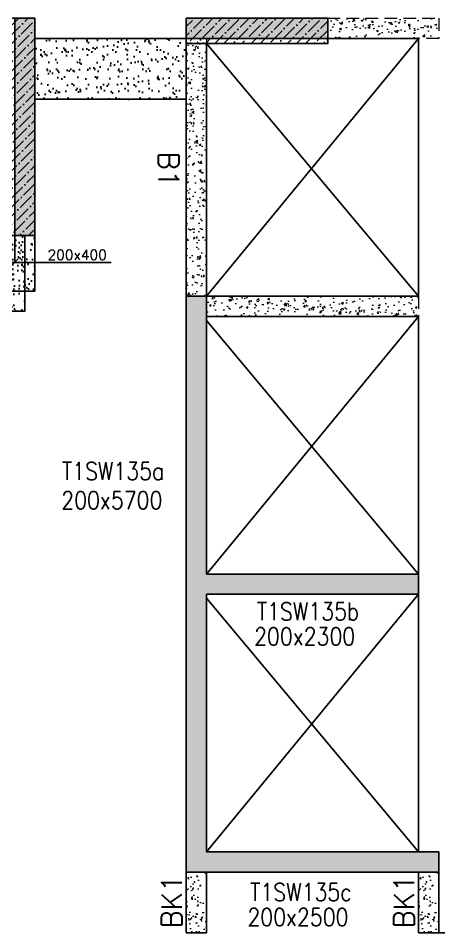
# Model space of a CAD drawing. Header units: millimetres. Extents: x 1078357 to 2594950, y -4969473 to -4636555.
# Drawn here: x 1170914 to 1175078, y -4673991 to -4664941 of the extents above; entities that cross this region are included whole.
import ezdxf

# ---------------------------------------------------------------- set-up
doc = ezdxf.new("R2010")
doc.units = ezdxf.units.MM
doc.header["$PDMODE"] = 35
for name, pattern in [('CONTINOUS', [0]), ('HIDDEN', [0.375, 0.25, -0.125]), ('New Retail block$0$CONTINOUS', [0])]:
    doc.linetypes.add(name, pattern=pattern)
doc.layers.get('0').update_dxf_attribs({"lineweight": 0})
doc.layers.get('Defpoints').update_dxf_attribs({"lineweight": 0})
for name, color, linetype in [('B-200x650', 241, 'HIDDEN'), ('S-COLUMN_SHEAR WALL', 1, 'Continuous'), ('S-CUT OUT', 3, 'Continuous'), ('S-PROJECTION', 54, 'New Retail block$0$CONTINOUS'), ('UP TO GFRS', 1, 'Continuous')]:
    doc.layers.add(name, color=color, linetype=linetype)
for name, color, linetype, lineweight in [('COL. NO.', 30, 'Continuous', 25), ('COL. SIZE', 7, 'Continuous', 25), ('DIM', 9, 'Continuous', 25), ('HATCH', 8, 'Continuous', 30), ('S-NON STR RCC WALL', 8, 'Continuous', 0)]:
    doc.layers.add(name, color=color, linetype=linetype, lineweight=lineweight)
doc.styles.add('Roman', font='romans')
doc.styles.add('ROMANS', font='romans.shx', dxfattribs={"width": 0.85})
doc.dimstyles.new('HARESH', dxfattribs={"dimtxt": 150, "dimasz": 75, "dimexe": 0, "dimexo": 0, "dimgap": 25, "dimtad": 1, "dimdec": 0, "dimdsep": 46, "dimtxsty": 'Roman', "dimblk": 'OBLIQUE', "dimcen": 225, "dimdle": 25, "dimclrd": 2, "dimclre": 2, "dimclrt": 7, "dimadec": 8, "dimazin": 1, "dimtfac": 1, "dimtdec": 0, "dimtmove": 0, "dimatfit": 0, "dimfxl": 1, "dimlwd": -1, "dimlwe": -1, "dimarcsym": 0})

# ---------------------------------------------------------------- blocks, each defined once
blk = doc.blocks.new('_Oblique')
at = {"color": 0, "linetype": 'ByBlock', "lineweight": -2}
blk.add_line((-0.5, -0.5), (0.5, 0.5), dxfattribs=at)
blk = doc.blocks.new('*D1628')
at = {"layer": 'Defpoints', "color": 0, "ltscale": 700, "transparency": 16777216}
for p in [(1170428.5, -4667091.2, 0), (1170878.5, -4667091.2, 0), (1170878.5, -4667357.2)]:
    blk.add_point(p, dxfattribs=at)
at = {"layer": 'DIM', "color": 2, "ltscale": 700, "transparency": 16777216}
for p, q in [((1170428.5, -4667091.2), (1170428.5, -4667357.2)), ((1170878.5, -4667091.2), (1170878.5, -4667357.2)), ((1170428.5, -4667357.2), (1170353.5, -4667357.2)), ((1170428.5, -4667357.2), (1170878.5, -4667357.2)), ((1170428.5, -4667357.2), (1170878.5, -4667357.2)), ((1170878.5, -4667357.2), (1170953.5, -4667357.2)), ((1171834.8, -4667357.2), (1170878.5, -4667357.2))]:
    blk.add_line(p, q, dxfattribs=at)
at = {"layer": 'DIM', "color": 2, "ltscale": 700, "transparency": 16777216, "xscale": 75, "yscale": 75, "zscale": 75}
blk.add_blockref('_Oblique', (1170428.5, -4667357.2), dxfattribs=at)
at = {"layer": 'DIM', "color": 2, "ltscale": 700, "transparency": 16777216, "xscale": 75, "yscale": 75, "zscale": 75, "rotation": 180}
blk.add_blockref('_Oblique', (1170878.5, -4667357.2), dxfattribs=at)
at = {"layer": 'DIM', "color": 7, "ltscale": 700, "transparency": 16777216, "insert": (1171497.9, -4667282.2), "char_height": 150, "attachment_point": 5, "style": 'Roman'}
blk.add_mtext('{\\H0.666667x;200x400}', dxfattribs=at)

msp = doc.modelspace()

# ---------------------------------------------------------------- hatches: boundary and pattern name
at = {"layer": 'HATCH'}
h = msp.add_hatch(dxfattribs=at)
h.set_pattern_fill('AR-SAND', color=8, scale=3, angle=179.97015)
h.set_pattern_definition([(37.4701541, (-2871104.9, 14017548.18), (-4.72361136, 146.8264517), [0, -115.824, 0, -129.54, 0, -123.825]), (7.4701541, (-2871104.9, 14017548.18), (134.9689868, 214.9772528), [0, -62.484, 0, -104.394, 0, -40.005]), (327.4701541, (-2871198.63, 14017548.23), (237.2979035, 0.3075449), [0, -38.1, 0, -137.16, 0, -179.07]), (317.4701541, (-2871198.63, 14017548.23), (229.1017424, 66.759465), [0, -19.05, 0, -89.916, 0, -102.87])])
h.paths.add_polyline_path([(1172578.3, -4665141.1), (1171078.4, -4665141.1), (1171078.4, -4665741.3), (1172578.3, -4665741.3)])
h = msp.add_hatch(dxfattribs=at)
h.set_pattern_fill('AR-SAND', color=8, scale=3, angle=179.97015)
h.set_pattern_definition([(37.4701541, (-2883454.93, 14015648.23), (-4.72361136, 146.8264517), [0, -115.824, 0, -129.54, 0, -123.825]), (7.4701541, (-2883454.93, 14015648.23), (134.9689868, 214.9772528), [0, -62.484, 0, -104.394, 0, -40.005]), (327.4701541, (-2883548.66, 14015648.28), (237.2979035, 0.3075449), [0, -38.1, 0, -137.16, 0, -179.07]), (317.4701541, (-2883548.66, 14015648.28), (229.1017424, 66.759465), [0, -19.05, 0, -89.916, 0, -102.87])])
h.paths.add_polyline_path([(1171078.3, -4667091.2), (1169753.3, -4667091.2), (1169753.3, -4667641.2), (1171078.3, -4667641.2)])
h = msp.add_hatch(dxfattribs=at)
h.set_pattern_fill('AR-SAND', color=8, scale=3, angle=179.97015)
h.set_pattern_definition([(37.4701541, (-2883454.59, 14015598.24), (-4.72361136, 146.8264517), [0, -115.824, 0, -129.54, 0, -123.825]), (7.4701541, (-2883454.59, 14015598.24), (134.9689868, 214.9772528), [0, -62.484, 0, -104.394, 0, -40.005]), (327.4701541, (-2883548.32, 14015598.29), (237.2979035, 0.3075449), [0, -38.1, 0, -137.16, 0, -179.07]), (317.4701541, (-2883548.32, 14015598.3), (229.1017424, 66.759465), [0, -19.05, 0, -89.916, 0, -102.87])])
h.paths.add_polyline_path([(1170978.4, -4667091.1), (1169753.7, -4667091.1), (1169753.7, -4667841.1), (1170978.4, -4667841.1)])
at = {"layer": 'S-COLUMN_SHEAR WALL', "lineweight": 25}
h = msp.add_hatch(color=1, dxfattribs=at)
h.dxf.hatch_style = 1
h.paths.add_polyline_path([(1170878.5, -4667091.3), (1171078.5, -4667091.3), (1171078.5, -4664941.3), (1170878.5, -4664941.3)])
h = msp.add_hatch(color=1, dxfattribs=at)
h.dxf.hatch_style = 1
h.paths.add_polyline_path([(1173978.5, -4664941.3), (1173978.5, -4665141.3), (1172578.5, -4665141.3), (1172578.5, -4664941.3)])
h = msp.add_hatch(color=1, dxfattribs=at)
h.dxf.hatch_style = 1
h.paths.add_polyline_path([(1174878.6, -4670441.3), (1174878.6, -4670641.3), (1172778.5, -4670641.3), (1172778.5, -4673191.3), (1175078.5, -4673191.3), (1175078.5, -4673391.3), (1172578.5, -4673391.3), (1172578.5, -4667691.3), (1172778.5, -4667691.3), (1172778.5, -4670441.3)])
at = {"layer": 'S-NON STR RCC WALL', "linetype": 'HIDDEN', "ltscale": 500}
h = msp.add_hatch(dxfattribs=at)
h.set_pattern_fill('AR-CONC', color=256, angle=180)
h.set_pattern_definition([(50, (43105.5, 16226.25), (182.184669, -15.9390855), [19.05, -209.55]), (355, (43105.5, 16226.25), (-35.2434214, 191.056845), [15.24, -167.640584]), (100.4514447, (43120.68, 16224.93), (146.941247, 175.117752), [16.190009, -178.0902446]), (46.1842, (43105.5, 16277.05), (271.079041, -42.042328), [28.575, -314.325]), (96.6355576, (43128.09, 16273.55), (237.404134, 247.426125), [24.285023, -267.135608]), (351.184151, (43105.5, 16277.05), (237.404134, 247.426125), [22.859967, -251.459732]), (21, (43130.9, 16264.35), (151.6143913, -102.265198), [19.05, -209.55]), (326, (43130.9, 16264.35), (61.802028, 184.187966), [15.24, -167.64]), (71.451445, (43143.53, 16255.83), (213.416419, 81.922769), [16.190009, -178.0899376]), (37.5, (43105.496, 16226.254), (3.08860325, 84.5550389), [0, -165.608, 0, -170.18, 0, -168.275]), (7.5, (43105.5, 16226.25), (66.8196625, 100.1805748), [0, -97.028, 0, -161.798, 0, -64.135]), (327.5, (43048.854, 16226.254), (135.5905952, -5.728744), [0, -63.5, 0, -198.12, 0, -262.89]), (317.5, (43023.45, 16226.25), (148.1291814, 25.426491), [0, -82.55, 0, -131.572, 0, -186.69])])
h.paths.add_polyline_path([(1173978.4, -4664941.2), (1175078.3, -4664941.2), (1175078.3, -4665141.2), (1173978.4, -4665141.2)])
h = msp.add_hatch(dxfattribs=at)
h.set_pattern_fill('AR-CONC', color=256, angle=180)
h.set_pattern_definition([(50, (-1054119.22, 4700245.44), (182.184669, -15.9390855), [19.05, -209.55]), (355, (-1054119.22, 4700245.44), (-35.2434214, 191.0568452), [15.24, -167.640584]), (100.4514447, (-1054104.04, 4700244.11), (146.941247, 175.117752), [16.1900088, -178.0902446]), (46.1842, (-1054119.22, 4700296.24), (271.079041, -42.042328), [28.575, -314.325]), (96.6355576, (-1054096.63, 4700292.74), (237.404134, 247.4261246), [24.285023, -267.135608]), (351.1841512, (-1054119.22, 4700296.24), (237.404134, 247.4261246), [22.859967, -251.459732]), (21, (-1054093.82, 4700283.54), (151.6143913, -102.2651982), [19.05, -209.55]), (326, (-1054093.82, 4700283.54), (61.8020283, 184.187966), [15.24, -167.64]), (71.451445, (-1054081.19, 4700275.02), (213.4164193, 81.922769), [16.1900088, -178.0899376]), (37.5, (-1054119.22, 4700245.44), (3.08860325, 84.55503887), [0, -165.608, 0, -170.18, 0, -168.275]), (7.5, (-1054119.22, 4700245.44), (66.8196625, 100.1805748), [0, -97.028, 0, -161.798, 0, -64.135]), (327.5, (-1054175.86, 4700245.44), (135.59059517, -5.728744), [0, -63.5, 0, -198.12, 0, -262.89]), (317.5, (-1054201.26, 4700245.44), (148.1291814, 25.426491), [0, -82.55, 0, -131.572, 0, -186.69])])
h.paths.add_polyline_path([(1172578.3, -4665141.1), (1172778.3, -4665141.1), (1172778.3, -4667691.2), (1172578.3, -4667691.2)])
h = msp.add_hatch(dxfattribs=at)
h.set_pattern_fill('AR-CONC', color=256, angle=180)
h.set_pattern_definition([(50, (2234054.94, -9351812.12), (182.184669, -15.9390855), [19.05, -209.55]), (355, (2234054.94, -9351812.12), (-35.2434214, 191.056845), [15.24, -167.640584]), (100.4514447, (2234070.13, -9351813.45), (146.941247, 175.117752), [16.190009, -178.0902446]), (46.1842, (2234054.94, -9351761.32), (271.079041, -42.042328), [28.575, -314.325]), (96.6355576, (2234077.53, -9351764.82), (237.404134, 247.426125), [24.285023, -267.135608]), (351.184151, (2234054.94, -9351761.32), (237.404134, 247.426125), [22.859967, -251.459732]), (21, (2234080.34, -9351774.02), (151.6143913, -102.265198), [19.05, -209.55]), (326, (2234080.34, -9351774.02), (61.802028, 184.187966), [15.24, -167.64]), (71.451445, (2234092.98, -9351782.54), (213.416419, 81.922769), [16.190009, -178.0899376]), (37.5, (2234054.94, -9351812.12), (3.08860325, 84.5550389), [0, -165.608, 0, -170.18, 0, -168.275]), (7.5, (2234054.94, -9351812.12), (66.8196625, 100.1805748), [0, -97.028, 0, -161.798, 0, -64.135]), (327.5, (2233998.3, -9351812.12), (135.5905952, -5.728744), [0, -63.5, 0, -198.12, 0, -262.89]), (317.5, (2233972.9, -9351812.12), (148.1291814, 25.426491), [0, -82.55, 0, -131.572, 0, -186.69])])
h.paths.add_polyline_path([(1172778.3, -4667691.2), (1174878.3, -4667691.2), (1174878.3, -4667891.2), (1172778.3, -4667891.2)])
at = {"layer": 'S-NON STR RCC WALL'}
h = msp.add_hatch(dxfattribs=at)
h.set_pattern_fill('AR-CONC', color=256, angle=180)
h.set_pattern_definition([(50, (-8457593.9, 37565716.1), (182.184669, -15.93908554), [19.05, -209.55]), (355, (-8457593.9, 37565716.1), (-35.2434214, 191.0568452), [15.24, -167.6405842]), (100.4514447, (-8457578.72, 37565714.77), (146.9412471, 175.1177519), [16.1900088, -178.0902446]), (46.1842, (-8457593.9, 37565766.9), (271.0790409, -42.0423279), [28.575, -314.325]), (96.6355576, (-8457571.3, 37565763.4), (237.404134, 247.4261246), [24.2850231, -267.1356082]), (351.1841512, (-8457593.9, 37565766.9), (237.404134, 247.4261246), [22.859967, -251.459732]), (21, (-8457568.5, 37565754.2), (151.61439127, -102.2651982), [19.05, -209.55]), (326, (-8457568.5, 37565754.2), (61.80202835, 184.1879661), [15.24, -167.64]), (71.451445, (-8457555.87, 37565745.68), (213.4164193, 81.9227689), [16.1900088, -178.0899376]), (37.5, (-8457593.9, 37565716.1), (3.08860325, 84.55503887), [0, -165.608, 0, -170.18, 0, -168.275]), (7.5, (-8457593.9, 37565716.1), (66.81966251, 100.18057482), [0, -97.028, 0, -161.798, 0, -64.135]), (327.5, (-8457650.544, 37565716.1), (135.59059517, -5.72874399), [0, -63.5, 0, -198.12, 0, -262.89]), (317.5, (-8457675.94, 37565716.1), (148.1291814, 25.42649103), [0, -82.55, 0, -131.572, 0, -186.69])])
h.paths.add_polyline_path([(1172778.3, -4673391.2), (1172578.4, -4673391.2), (1172578.4, -4673991.2), (1172778.3, -4673991.2), (1172778.4, -4673991.2), (1172778.4, -4673391.3)], is_closed=False)
h = msp.add_hatch(dxfattribs=at)
h.set_pattern_fill('AR-CONC', color=256, angle=180)
h.set_pattern_definition([(50, (-8455293.9, 37565716.1), (182.184669, -15.93908554), [19.05, -209.55]), (355, (-8455293.9, 37565716.1), (-35.2434214, 191.0568452), [15.24, -167.6405842]), (100.4514447, (-8455278.72, 37565714.77), (146.9412471, 175.1177519), [16.1900088, -178.0902446]), (46.1842, (-8455293.9, 37565766.9), (271.0790409, -42.0423279), [28.575, -314.325]), (96.6355576, (-8455271.3, 37565763.4), (237.404134, 247.4261246), [24.2850231, -267.1356082]), (351.1841512, (-8455293.9, 37565766.9), (237.404134, 247.4261246), [22.859967, -251.459732]), (21, (-8455268.5, 37565754.2), (151.61439127, -102.2651982), [19.05, -209.55]), (326, (-8455268.5, 37565754.2), (61.80202835, 184.1879661), [15.24, -167.64]), (71.451445, (-8455255.87, 37565745.68), (213.4164193, 81.9227689), [16.1900088, -178.0899376]), (37.5, (-8455293.9, 37565716.1), (3.08860325, 84.55503887), [0, -165.608, 0, -170.18, 0, -168.275]), (7.5, (-8455293.9, 37565716.1), (66.81966251, 100.18057482), [0, -97.028, 0, -161.798, 0, -64.135]), (327.5, (-8455350.544, 37565716.1), (135.59059517, -5.72874399), [0, -63.5, 0, -198.12, 0, -262.89]), (317.5, (-8455375.94, 37565716.1), (148.1291814, 25.42649103), [0, -82.55, 0, -131.572, 0, -186.69])])
h.paths.add_polyline_path([(1175078.3, -4673391.2), (1174878.4, -4673391.2), (1174878.4, -4673991.2), (1175078.3, -4673991.2), (1175078.4, -4673991.2), (1175078.4, -4673391.3)], is_closed=False)
at = {"layer": 'UP TO GFRS', "lineweight": 25}
h = msp.add_hatch(dxfattribs=at)
h.set_pattern_fill('ANSI36', color=8, scale=20)
h.set_pattern_definition([(45, (903512.16, -4590022.35), (33.67596, 123.478522), [158.75, -31.75, 0, -31.75])])
h.paths.add_polyline_path([(1170828.6, -4664941.3), (1171078.6, -4664941.3), (1171078.6, -4667091.3), (1170828.6, -4667091.3)])
h = msp.add_hatch(dxfattribs=at)
h.set_pattern_fill('ANSI36', color=8, scale=20)
h.set_pattern_definition([(45, (903512.135, -4613405.35), (33.67596, 123.478522), [158.75, -31.75, 0, -31.75])])
h.paths.add_polyline_path([(1172578.5, -4664941.3), (1173978.5, -4664941.3), (1173978.5, -4665191.3), (1172578.5, -4665191.3)])

# ---------------------------------------------------------------- linework, layer by layer
at = {"layer": 'B-200x650', "linetype": 'CONTINOUS', "ltscale": 700}
for p, q in [((1171078.3, -4665141.1, 0), (1172578.3, -4665141.1, 0)), ((1172578.3, -4667691.2, 0), (1172578.3, -4665141.2, 0)), ((1174878.3, -4665141.2, 0), (1173978.4, -4665141.2, 0)), ((1174878.3, -4665141.2, 0), (1174878.3, -4667691.2, 0)), ((1172778.3, -4667691.2, 0), (1172778.3, -4665191.3, 0)), ((1174878.3, -4667691.2, 0), (1172778.3, -4667691.2, 0)), ((1174878.3, -4667891.2, 0), (1172778.3, -4667891.2, 0)), ((1174878.3, -4667891.2, 0), (1174878.3, -4670441.2, 0)), ((1174878.3, -4670641.2, 0), (1174878.3, -4673191.2, 0)), ((1172578.3, -4673991.2, 0), (1172578.3, -4673391.2, 0)), ((1172778.3, -4673391.2, 0), (1172778.3, -4673991.2, 0)), ((1174878.3, -4673991.2, 0), (1174878.3, -4673391.2, 0)), ((1175078.3, -4673391.2, 0), (1175078.3, -4673991.2, 0)), ((1172778.3, -4673991.2, 0), (1172578.3, -4673991.2, 0)), ((1175078.3, -4673991.2, 0), (1174878.3, -4673991.2, 0))]:
    msp.add_line(p, q, dxfattribs=at)
at = {"layer": 'B-200x650', "linetype": 'Continuous', "ltscale": 700}
msp.add_line((1171078.4, -4667091.2, 0), (1171078.4, -4667141.2, 0), dxfattribs=at)
at = {"layer": 'S-COLUMN_SHEAR WALL', "color": 1, "lineweight": 25, "elevation": 0}
for points in [[(1170878.5, -4667091.3), (1171078.5, -4667091.3), (1171078.5, -4664941.3), (1170878.5, -4664941.3)], [(1173978.5, -4664941.3), (1173978.5, -4665141.3), (1172578.5, -4665141.3), (1172578.5, -4664941.3)], [(1174878.6, -4670441.3), (1174878.6, -4670641.3), (1172778.5, -4670641.3), (1172778.5, -4673191.3), (1175078.5, -4673191.3), (1175078.5, -4673391.3), (1172578.5, -4673391.3), (1172578.5, -4667691.3), (1172778.5, -4667691.3), (1172778.5, -4670441.3)]]:
    msp.add_lwpolyline(points, close=True, dxfattribs=at)
at = {"layer": 'S-CUT OUT', "elevation": 0}
for points in [[(1172778.3, -4667691.2), (1174878.3, -4665141.2)], [(1172778.3, -4665191.3), (1174878.3, -4667691.2)], [(1172778.3, -4670441.2), (1174878.3, -4667891.2)], [(1172778.3, -4667931.1), (1174878.3, -4670441.2)], [(1172778.3, -4673191.2), (1174878.3, -4670641.2)], [(1172778.3, -4670681.1), (1174878.3, -4673191.2)]]:
    msp.add_lwpolyline(points, dxfattribs=at)
at = {"layer": 'S-NON STR RCC WALL', "linetype": 'HIDDEN', "ltscale": 500, "elevation": 0}
for points in [[(1173978.4, -4664941.2), (1175078.3, -4664941.2), (1175078.3, -4665141.2), (1173978.4, -4665141.2)], [(1172578.3, -4665141.1), (1172778.3, -4665141.1), (1172778.3, -4667691.2), (1172578.3, -4667691.2)], [(1172778.3, -4667691.2), (1174878.3, -4667691.2), (1174878.3, -4667891.2), (1172778.3, -4667891.2)]]:
    msp.add_lwpolyline(points, close=True, dxfattribs=at)
at = {"layer": 'S-PROJECTION'}
for p, q in [((1171078.3, -4665741.2, 0), (1172578.3, -4665741.2, 0)), ((1171078.3, -4665741.2, 0), (1172578.3, -4665741.2, 0)), ((1175078.3, -4673791.2, 0), (1175078.3, -4673991.2, 0)), ((1177478.3, -4673991.2, 0), (1175078.3, -4673991.2, 0))]:
    msp.add_line(p, q, dxfattribs=at)
at = {"layer": 'S-PROJECTION', "elevation": 0}
for points in [[(1171078.3, -4667091.2), (1169753.3, -4667091.2), (1169753.3, -4667641.2), (1171078.3, -4667641.2)], [(1170978.4, -4667091.1), (1169753.7, -4667091.1), (1169753.7, -4667841.1), (1170978.4, -4667841.1)]]:
    msp.add_lwpolyline(points, close=True, dxfattribs=at)
at = {"layer": 'UP TO GFRS', "color": 3, "lineweight": 25, "elevation": 0}
for points in [[(1170828.5, -4664941.3), (1171078.5, -4664941.3), (1171078.5, -4667091.3), (1170828.5, -4667091.3)], [(1172578.5, -4664941.3), (1173978.5, -4664941.3), (1173978.5, -4665191.3), (1172578.5, -4665191.3)]]:
    msp.add_lwpolyline(points, close=True, dxfattribs=at)

# ---------------------------------------------------------------- texts
at = {"layer": 'B-200x650', "linetype": 'HIDDEN', "ltscale": 500, "style": 'ROMANS'}
msp.add_text('B1', height=200, rotation=269.99906, dxfattribs=at).set_placement((1172303.9, -4666262.4, -2.7))
at = {"layer": 'B-200x650', "linetype": 'CONTINOUS', "ltscale": 700, "style": 'ROMANS'}
for p in [(1172533.7, -4673948.4, 50), (1174833.7, -4673948.4, 50)]:
    msp.add_text('BK1', height=200, rotation=90, dxfattribs=at).set_placement(p)
at = {"layer": 'COL. NO.', "linetype": 'Continuous', "style": 'ROMANS', "width": 0.85}
for s, p in [('T1SW135a', (1171346.5, -4669509.8, -640.8)), ('T1SW135b', (1173277, -4670898.2, -320.4)), ('T1SW135c', (1173210.5, -4673676.6, -320.4))]:
    msp.add_text(s, height=175, dxfattribs=at).set_placement(p)
at = {"layer": 'COL. SIZE', "linetype": 'Continuous', "style": 'ROMANS', "width": 0.85}
for s, p in [('200x5700', (1171340.3, -4669798.5, -640.8)), ('200x2300', (1173250.3, -4671145.9, -320.4)), ('200x2500', (1173183.7, -4673924.3, -320.4))]:
    msp.add_text(s, height=175, dxfattribs=at).set_placement(p)

# ---------------------------------------------------------------- dimensions: what is measured, and where the dimension line sits
at = {"layer": 'DIM', "ltscale": 700}
dim = msp.add_linear_dim(base=(1170878.5, -4667357.2, 0), p1=(1170428.5, -4667091.2, 0), p2=(1170878.5, -4667091.2, 0), angle=180, text='{\\H0.666667x;200x400}', dimstyle='HARESH', override={"dimtxsty": 'Roman', "dimtmove": 1}, dxfattribs=at)
dim.commit()
dim.dimension.update_dxf_attribs({"geometry": '*D1628', "text_midpoint": (1171497.9, -4667335.5, 0), "dimtype": 160})

doc.saveas('drawing.dxf')
